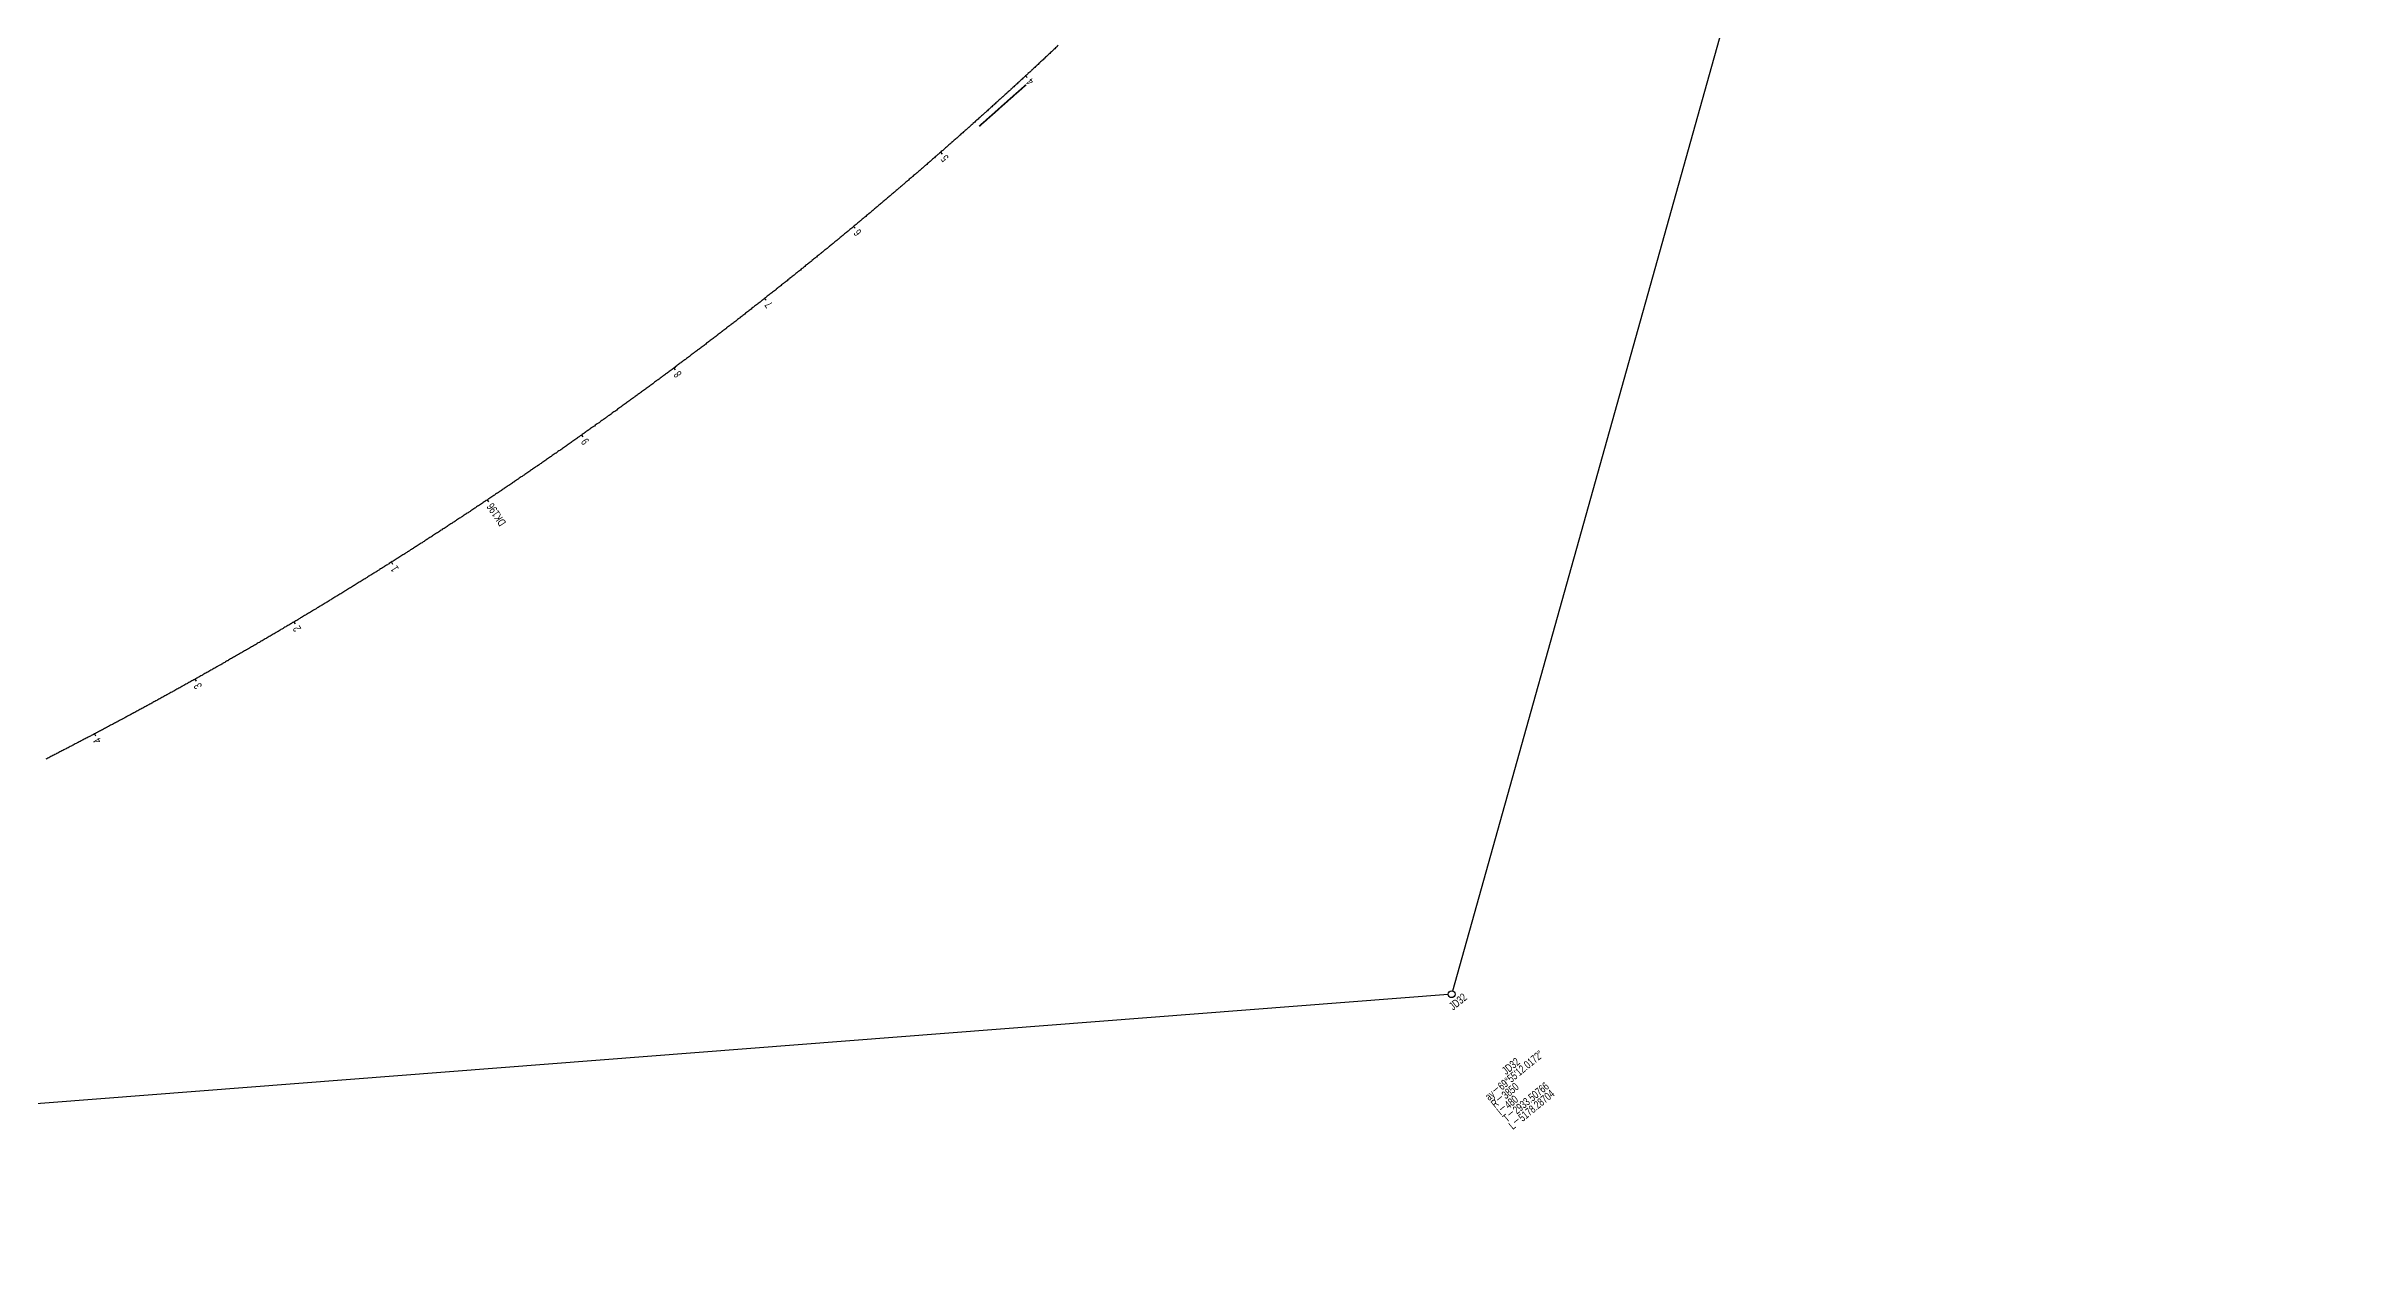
# Model space of a CAD drawing. Header units: millimetres. Extents: x 497834 to 621495, y 3353175 to 3430424.
# Drawn here: x 502612 to 504633, y 3353616 to 3354671 of the extents above; entities that cross this region are included whole.
import ezdxf

# ---------------------------------------------------------------- set-up
doc = ezdxf.new("R2010")
doc.units = ezdxf.units.MM
for name, color, linetype in [('DK改路中线', 7, 'Continuous'), ('dl6', 7, 'Continuous'), ('沪乍杭打线-0.0-200.8段-施工系转设计系成果-2000坐标系-左线_中线_交点', 7, 'Continuous'), ('沪乍杭打线-0.0-200.8段-施工系转设计系成果-2000坐标系-左线_曲线资料', 7, 'Continuous'), ('沪乍杭打线-0.0-200.8段-施工系转设计系成果-2000坐标系-左线_里程', 7, 'Continuous')]:
    doc.layers.add(name, color=color, linetype=linetype)
doc.styles.add('PM_LC', font='slromans.shx', dxfattribs={"width": 0.75, "bigfont": 'hztxt.shx'})
doc.styles.add('PM_QX', font='slromans.shx', dxfattribs={"width": 0.75, "bigfont": 'hztxt.shx'})

msp = doc.modelspace()

# ---------------------------------------------------------------- linework, layer by layer
at = {"layer": 'DK改路中线', "color": 3, "linetype": 'Continuous', "ltscale": 2, "const_width": 1.4, "flags": 128}
msp.add_lwpolyline([(503428.3, 3354600.5), (503429.8, 3354601.9), (503431.3, 3354603.2), (503432.8, 3354604.5), (503434.3, 3354605.8), (503435.8, 3354607.2), (503437.3, 3354608.5), (503438.8, 3354609.8), (503440.3, 3354611.1), (503443.3, 3354613.8), (503444.8, 3354615.1), (503446.2, 3354616.4), (503447.7, 3354617.8), (503449.2, 3354619.1), (503450.7, 3354620.4), (503452.2, 3354621.7), (503453.7, 3354623.1), (503456.7, 3354625.7), (503458.2, 3354627), (503459.7, 3354628.4), (503461.2, 3354629.7), (503462.7, 3354631), (503464.2, 3354632.3), (503467.2, 3354635), (503468.7, 3354636.3), (503469.4, 3354636.9)], dxfattribs=at)
at = {"layer": 'dl6', "color": 3, "linetype": 'Continuous', "ltscale": 2, "flags": 128}
msp.add_lwpolyline([(503497.4, 3354671.1), (503496.6, 3354670.5), (503496.4, 3354670.3), (503495.9, 3354669.8), (503495.2, 3354669.1), (503494.4, 3354668.4), (503493.7, 3354667.7), (503493, 3354667), (503492.8, 3354666.9), (503492.3, 3354666.3), (503491.5, 3354665.7), (503490.8, 3354665), (503490.1, 3354664.3), (503489.3, 3354663.6), (503489.1, 3354663.4), (503488.6, 3354662.9), (503487.9, 3354662.2), (503487.1, 3354661.6), (503486.4, 3354660.9), (503485.7, 3354660.2), (503485.5, 3354660), (503485, 3354659.5), (503484.2, 3354658.8), (503483.5, 3354658.2), (503482.8, 3354657.5), (503482, 3354656.8), (503481.8, 3354656.6), (503481.3, 3354656.1), (503480.6, 3354655.4), (503479.8, 3354654.7), (503479.1, 3354654.1), (503478.4, 3354653.4), (503478.2, 3354653.2), (503477.6, 3354652.7), (503476.9, 3354652), (503476.2, 3354651.3), (503475.4, 3354650.7), (503474.7, 3354650), (503474.5, 3354649.8), (503474, 3354649.3), (503473.2, 3354648.6), (503472.5, 3354647.9), (503471.8, 3354647.3), (503471, 3354646.6), (503470.8, 3354646.4), (503470.3, 3354645.9), (503469.6, 3354645.2), (503468.8, 3354644.6), (503468.1, 3354643.9), (503467.4, 3354643.2), (503467.2, 3354643), (503466.6, 3354642.5), (503465.9, 3354641.8), (503465.1, 3354641.2), (503464.4, 3354640.5), (503463.7, 3354639.8), (503463.5, 3354639.6), (503462.9, 3354639.1), (503462.2, 3354638.5), (503461.5, 3354637.8), (503460.7, 3354637.1), (503460, 3354636.4), (503459.8, 3354636.3), (503459.2, 3354635.8), (503458.5, 3354635.1), (503457.8, 3354634.4), (503457, 3354633.7), (503456.3, 3354633.1), (503456.1, 3354632.9), (503455.6, 3354632.4), (503454.8, 3354631.7), (503454.1, 3354631), (503453.3, 3354630.4), (503452.6, 3354629.7), (503452.4, 3354629.5), (503451.9, 3354629), (503451.1, 3354628.3), (503450.4, 3354627.7), (503449.6, 3354627), (503448.9, 3354626.3), (503448.7, 3354626.2), (503448.2, 3354625.7), (503447.4, 3354625), (503446.7, 3354624.3), (503445.9, 3354623.6), (503445.2, 3354623), (503445, 3354622.8), (503444.5, 3354622.3), (503443.7, 3354621.6), (503443, 3354621), (503442.2, 3354620.3), (503441.5, 3354619.6), (503441.3, 3354619.4), (503440.8, 3354618.9), (503440, 3354618.3), (503439.3, 3354617.6), (503438.5, 3354616.9), (503437.8, 3354616.3), (503437.6, 3354616.1), (503437, 3354615.6), (503436.3, 3354614.9), (503435.6, 3354614.2), (503434.8, 3354613.6), (503434.1, 3354612.9), (503433.9, 3354612.7), (503433.3, 3354612.2), (503432.6, 3354611.6), (503431.8, 3354610.9), (503431.1, 3354610.2), (503430.4, 3354609.6), (503430.2, 3354609.4), (503429.6, 3354608.9), (503428.9, 3354608.2), (503428.1, 3354607.6), (503427.4, 3354606.9), (503426.6, 3354606.2), (503426.4, 3354606.1), (503425.9, 3354605.6), (503425.1, 3354604.9), (503424.4, 3354604.2), (503423.6, 3354603.6), (503422.9, 3354602.9), (503422.7, 3354602.7), (503422.2, 3354602.2), (503421.4, 3354601.6), (503420.7, 3354600.9), (503419.9, 3354600.2), (503419.2, 3354599.6), (503419, 3354599.4), (503418.4, 3354598.9), (503417.7, 3354598.2), (503416.9, 3354597.6), (503416.2, 3354596.9), (503415.4, 3354596.3), (503415.2, 3354596.1), (503414.7, 3354595.6), (503413.9, 3354594.9), (503413.2, 3354594.3), (503412.4, 3354593.6), (503411.7, 3354592.9), (503411.5, 3354592.8), (503410.9, 3354592.3), (503410.2, 3354591.6), (503409.4, 3354590.9), (503408.7, 3354590.3), (503407.9, 3354589.6), (503407.8, 3354589.5), (503407.2, 3354589), (503406.4, 3354588.3), (503405.7, 3354587.6), (503404.9, 3354587), (503404.2, 3354586.3), (503404, 3354586.1), (503403.4, 3354585.7), (503402.7, 3354585), (503401.9, 3354584.3), (503401.2, 3354583.7), (503400.4, 3354583), (503400.2, 3354582.8), (503399.7, 3354582.4), (503398.9, 3354581.7), (503398.2, 3354581), (503397.4, 3354580.4), (503396.7, 3354579.7), (503396.5, 3354579.5), (503395.9, 3354579.1), (503395.2, 3354578.4), (503394.4, 3354577.7), (503393.7, 3354577.1), (503392.9, 3354576.4), (503392.7, 3354576.3), (503392.2, 3354575.8), (503391.4, 3354575.1), (503390.7, 3354574.4), (503389.9, 3354573.8), (503389.2, 3354573.1), (503389, 3354573), (503388.4, 3354572.5), (503387.6, 3354571.8), (503386.9, 3354571.2), (503386.1, 3354570.5), (503385.4, 3354569.8), (503385.2, 3354569.7), (503384.6, 3354569.2), (503383.9, 3354568.5), (503383.1, 3354567.9), (503382.4, 3354567.2), (503381.6, 3354566.6), (503381.4, 3354566.4), (503380.9, 3354565.9), (503380.1, 3354565.3), (503379.3, 3354564.6), (503378.6, 3354564), (503377.8, 3354563.3), (503377.6, 3354563.1), (503377.1, 3354562.6), (503376.3, 3354562), (503375.6, 3354561.3), (503374.8, 3354560.7), (503374, 3354560), (503373.8, 3354559.9), (503373.3, 3354559.4), (503372.5, 3354558.7), (503371.8, 3354558.1), (503371, 3354557.4), (503370.3, 3354556.8), (503370.1, 3354556.6), (503369.5, 3354556.1), (503368.7, 3354555.5), (503368, 3354554.8), (503367.2, 3354554.2), (503366.5, 3354553.5), (503366.3, 3354553.3), (503365.7, 3354552.9), (503364.9, 3354552.2), (503364.2, 3354551.6), (503363.4, 3354550.9), (503362.7, 3354550.3), (503362.5, 3354550.1), (503361.9, 3354549.6), (503361.1, 3354549), (503360.4, 3354548.3), (503359.6, 3354547.7), (503358.9, 3354547), (503358.7, 3354546.8), (503358.1, 3354546.4), (503357.3, 3354545.7), (503356.6, 3354545.1), (503355.8, 3354544.4), (503355.1, 3354543.8), (503354.9, 3354543.6), (503354.3, 3354543.1), (503353.5, 3354542.5), (503352.8, 3354541.8), (503352, 3354541.2), (503351.3, 3354540.5), (503351.1, 3354540.4), (503350.5, 3354539.9), (503349.7, 3354539.2), (503349, 3354538.6), (503348.2, 3354537.9), (503347.4, 3354537.3), (503347.2, 3354537.1), (503346.7, 3354536.6), (503345.9, 3354536), (503345.1, 3354535.4), (503344.4, 3354534.7), (503343.6, 3354534.1), (503343.4, 3354533.9), (503342.9, 3354533.4), (503342.1, 3354532.8), (503341.3, 3354532.1), (503340.6, 3354531.5), (503339.8, 3354530.8), (503339.6, 3354530.7), (503339, 3354530.2), (503338.3, 3354529.5), (503337.5, 3354528.9), (503336.7, 3354528.3), (503336, 3354527.6), (503335.8, 3354527.4), (503335.2, 3354527), (503334.4, 3354526.3), (503333.7, 3354525.7), (503332.9, 3354525), (503332.1, 3354524.4), (503331.9, 3354524.2), (503331.4, 3354523.8), (503330.6, 3354523.1), (503329.8, 3354522.5), (503329.1, 3354521.8), (503328.3, 3354521.2), (503328.1, 3354521), (503327.5, 3354520.6), (503326.8, 3354519.9), (503326, 3354519.3), (503325.2, 3354518.6), (503324.5, 3354518), (503324.3, 3354517.8), (503323.7, 3354517.3), (503322.9, 3354516.7), (503322.2, 3354516.1), (503321.4, 3354515.4), (503320.6, 3354514.8), (503320.4, 3354514.6), (503319.9, 3354514.2), (503319.1, 3354513.5), (503318.3, 3354512.9), (503317.6, 3354512.2), (503316.8, 3354511.6), (503316.6, 3354511.4), (503316, 3354511), (503315.2, 3354510.3), (503314.5, 3354509.7), (503313.7, 3354509), (503312.9, 3354508.4), (503312.7, 3354508.2), (503312.2, 3354507.8), (503311.4, 3354507.1), (503310.6, 3354506.5), (503309.8, 3354505.9), (503309.1, 3354505.2), (503308.9, 3354505.1), (503308.3, 3354504.6), (503307.5, 3354503.9), (503306.8, 3354503.3), (503306, 3354502.7), (503305.2, 3354502), (503305, 3354501.9), (503304.4, 3354501.4), (503303.7, 3354500.8), (503302.9, 3354500.1), (503302.1, 3354499.5), (503301.4, 3354498.9), (503301.2, 3354498.7), (503300.6, 3354498.2), (503299.8, 3354497.6), (503299, 3354497), (503298.3, 3354496.3), (503297.5, 3354495.7), (503297.3, 3354495.5), (503296.7, 3354495.1), (503295.9, 3354494.4), (503295.2, 3354493.8), (503294.4, 3354493.2), (503293.6, 3354492.5), (503293.4, 3354492.4), (503292.8, 3354491.9), (503292.1, 3354491.3), (503291.3, 3354490.6), (503290.5, 3354490), (503289.7, 3354489.4), (503289.5, 3354489.2), (503289, 3354488.7), (503288.2, 3354488.1), (503287.4, 3354487.5), (503286.6, 3354486.9), (503285.9, 3354486.2), (503285.7, 3354486.1), (503285.1, 3354485.6), (503284.3, 3354485), (503283.5, 3354484.3), (503282.8, 3354483.7), (503282, 3354483.1), (503281.8, 3354482.9), (503281.2, 3354482.4), (503280.4, 3354481.8), (503279.6, 3354481.2), (503278.9, 3354480.6), (503278.1, 3354479.9), (503277.9, 3354479.8), (503277.3, 3354479.3), (503276.5, 3354478.7), (503275.8, 3354478), (503275, 3354477.4), (503274.2, 3354476.8), (503274, 3354476.6), (503273.4, 3354476.2), (503272.6, 3354475.5), (503271.9, 3354474.9), (503271.1, 3354474.3), (503270.3, 3354473.7), (503270.1, 3354473.5), (503269.5, 3354473), (503268.7, 3354472.4), (503268, 3354471.8), (503267.2, 3354471.2), (503266.4, 3354470.5), (503266.2, 3354470.4), (503265.6, 3354469.9), (503264.8, 3354469.3), (503264.1, 3354468.7), (503263.3, 3354468), (503262.5, 3354467.4), (503262.3, 3354467.2), (503261.7, 3354466.8), (503260.9, 3354466.2), (503260.2, 3354465.5), (503259.4, 3354464.9), (503258.6, 3354464.3), (503258.4, 3354464.1), (503257.8, 3354463.7), (503257, 3354463), (503256.2, 3354462.4), (503255.5, 3354461.8), (503254.7, 3354461.2), (503254.5, 3354461), (503253.9, 3354460.6), (503253.1, 3354459.9), (503252.3, 3354459.3), (503251.5, 3354458.7), (503250.8, 3354458.1), (503250.6, 3354457.9), (503250, 3354457.4), (503249.2, 3354456.8), (503248.4, 3354456.2), (503247.6, 3354455.6), (503246.8, 3354455), (503246.6, 3354454.8), (503246.1, 3354454.3), (503245.3, 3354453.7), (503244.5, 3354453.1), (503243.7, 3354452.5), (503242.9, 3354451.9), (503242.7, 3354451.7), (503242.1, 3354451.2), (503241.3, 3354450.6), (503240.6, 3354450), (503239.8, 3354449.4), (503239, 3354448.8), (503238.8, 3354448.6), (503238.2, 3354448.2), (503237.4, 3354447.5), (503236.6, 3354446.9), (503235.8, 3354446.3), (503235.1, 3354445.7), (503234.9, 3354445.5), (503234.3, 3354445.1), (503233.5, 3354444.4), (503232.7, 3354443.8), (503231.9, 3354443.2), (503231.1, 3354442.6), (503230.9, 3354442.4), (503230.3, 3354442), (503229.5, 3354441.4), (503228.8, 3354440.8), (503228, 3354440.1), (503227.2, 3354439.5), (503227, 3354439.4), (503226.4, 3354438.9), (503225.6, 3354438.3), (503224.8, 3354437.7), (503224, 3354437.1), (503223.2, 3354436.4), (503223, 3354436.3), (503222.4, 3354435.8), (503221.7, 3354435.2), (503220.9, 3354434.6), (503220.1, 3354434), (503219.3, 3354433.4), (503219.1, 3354433.2), (503218.5, 3354432.8), (503217.7, 3354432.2), (503216.9, 3354431.5), (503216.1, 3354430.9), (503215.3, 3354430.3), (503215.1, 3354430.2), (503214.5, 3354429.7), (503213.7, 3354429.1), (503213, 3354428.5), (503212.2, 3354427.9), (503211.4, 3354427.3), (503211.2, 3354427.1), (503210.6, 3354426.6), (503209.8, 3354426), (503209, 3354425.4), (503208.2, 3354424.8), (503207.4, 3354424.2), (503207.2, 3354424), (503206.6, 3354423.6), (503205.8, 3354423), (503205, 3354422.4), (503204.2, 3354421.8), (503203.5, 3354421.2), (503203.2, 3354421), (503202.7, 3354420.6), (503201.9, 3354419.9), (503201.1, 3354419.3), (503200.3, 3354418.7), (503199.5, 3354418.1), (503199.3, 3354418), (503198.7, 3354417.5), (503197.9, 3354416.9), (503197.1, 3354416.3), (503196.3, 3354415.7), (503195.5, 3354415.1), (503195.3, 3354414.9), (503194.7, 3354414.5), (503193.9, 3354413.9), (503193.1, 3354413.3), (503192.3, 3354412.7), (503191.5, 3354412.1), (503191.3, 3354411.9), (503190.7, 3354411.4), (503189.9, 3354410.8), (503189.1, 3354410.2), (503188.4, 3354409.6), (503187.6, 3354409), (503187.3, 3354408.9), (503186.8, 3354408.4), (503186, 3354407.8), (503185.2, 3354407.2), (503184.4, 3354406.6), (503183.6, 3354406), (503183.4, 3354405.8), (503182.8, 3354405.4), (503182, 3354404.8), (503181.2, 3354404.2), (503180.4, 3354403.6), (503179.6, 3354403), (503179.4, 3354402.8), (503178.8, 3354402.4), (503178, 3354401.8), (503177.2, 3354401.2), (503176.4, 3354400.6), (503175.6, 3354400), (503175.4, 3354399.8), (503174.8, 3354399.4), (503174, 3354398.8), (503173.2, 3354398.2), (503172.4, 3354397.6), (503171.6, 3354397), (503171.4, 3354396.8), (503170.8, 3354396.4), (503170, 3354395.8), (503169.2, 3354395.2), (503168.4, 3354394.6), (503167.6, 3354394), (503167.4, 3354393.8), (503166.8, 3354393.4), (503166, 3354392.8), (503165.2, 3354392.2), (503164.4, 3354391.6), (503163.6, 3354391), (503163.4, 3354390.8), (503162.8, 3354390.4), (503162, 3354389.8), (503161.2, 3354389.2), (503160.4, 3354388.6), (503159.6, 3354388), (503159.4, 3354387.8), (503158.8, 3354387.4), (503158, 3354386.8), (503157.2, 3354386.2), (503156.4, 3354385.6), (503155.6, 3354385), (503155.4, 3354384.8), (503154.8, 3354384.4), (503154, 3354383.8), (503153.2, 3354383.2), (503152.4, 3354382.6), (503151.6, 3354382), (503151.4, 3354381.9), (503150.8, 3354381.4), (503150, 3354380.8), (503149.1, 3354380.2), (503148.3, 3354379.6), (503147.5, 3354379), (503147.3, 3354378.9), (503146.7, 3354378.5), (503145.9, 3354377.9), (503145.1, 3354377.3), (503144.3, 3354376.7), (503143.5, 3354376.1), (503143.3, 3354375.9), (503142.7, 3354375.5), (503141.9, 3354374.9), (503141.1, 3354374.3), (503140.3, 3354373.7), (503139.5, 3354373.1), (503139.3, 3354373), (503138.7, 3354372.5), (503137.9, 3354371.9), (503137.1, 3354371.3), (503136.3, 3354370.7), (503135.5, 3354370.2), (503135.3, 3354370), (503134.7, 3354369.6), (503133.8, 3354369), (503133, 3354368.4), (503132.2, 3354367.8), (503131.4, 3354367.2), (503131.2, 3354367), (503130.6, 3354366.6), (503129.8, 3354366), (503129, 3354365.4), (503128.2, 3354364.8), (503127.4, 3354364.3), (503127.2, 3354364.1), (503126.6, 3354363.7), (503125.8, 3354363.1), (503125, 3354362.5), (503124.2, 3354361.9), (503123.3, 3354361.3), (503123.1, 3354361.2), (503122.5, 3354360.7), (503121.7, 3354360.1), (503120.9, 3354359.5), (503120.1, 3354359), (503119.3, 3354358.4), (503119.1, 3354358.2), (503118.5, 3354357.8), (503117.7, 3354357.2), (503116.9, 3354356.6), (503116.1, 3354356), (503115.2, 3354355.4), (503115, 3354355.3), (503114.4, 3354354.9), (503113.6, 3354354.3), (503112.8, 3354353.7), (503112, 3354353.1), (503111.2, 3354352.5), (503111, 3354352.4), (503110.4, 3354351.9), (503109.6, 3354351.3), (503108.8, 3354350.8), (503107.9, 3354350.2), (503107.1, 3354349.6), (503106.9, 3354349.4), (503106.3, 3354349), (503105.5, 3354348.4), (503104.7, 3354347.8), (503103.9, 3354347.3), (503103.1, 3354346.7), (503102.9, 3354346.5), (503102.3, 3354346.1), (503101.5, 3354345.5), (503100.6, 3354344.9), (503099.8, 3354344.3), (503099, 3354343.8), (503098.8, 3354343.6), (503098.2, 3354343.2), (503097.4, 3354342.6), (503096.6, 3354342), (503095.8, 3354341.4), (503094.9, 3354340.9), (503094.7, 3354340.7), (503094.1, 3354340.3), (503093.3, 3354339.7), (503092.5, 3354339.1), (503091.7, 3354338.5), (503090.9, 3354338), (503090.7, 3354337.8), (503090.1, 3354337.4), (503089.2, 3354336.8), (503088.4, 3354336.2), (503087.6, 3354335.6), (503086.8, 3354335.1), (503086.6, 3354334.9), (503086, 3354334.5), (503085.2, 3354333.9), (503084.3, 3354333.3), (503083.5, 3354332.7), (503082.7, 3354332.2), (503082.5, 3354332), (503081.9, 3354331.6), (503081.1, 3354331), (503080.3, 3354330.4), (503079.4, 3354329.9), (503078.6, 3354329.3), (503078.4, 3354329.1), (503077.8, 3354328.7), (503077, 3354328.1), (503076.2, 3354327.6), (503075.4, 3354327), (503074.5, 3354326.4), (503074.3, 3354326.3), (503073.7, 3354325.8), (503072.9, 3354325.3), (503072.1, 3354324.7), (503071.3, 3354324.1), (503070.5, 3354323.5), (503070.2, 3354323.4), (503069.6, 3354323), (503068.8, 3354322.4), (503068, 3354321.8), (503067.2, 3354321.2), (503066.4, 3354320.7), (503066.1, 3354320.5), (503065.5, 3354320.1), (503064.7, 3354319.5), (503063.9, 3354318.9), (503063.1, 3354318.4), (503062.3, 3354317.8), (503062, 3354317.6), (503061.4, 3354317.2), (503060.6, 3354316.7), (503059.8, 3354316.1), (503059, 3354315.5), (503058.2, 3354314.9), (503057.9, 3354314.8), (503057.3, 3354314.4), (503056.5, 3354313.8), (503055.7, 3354313.2), (503054.9, 3354312.7), (503054.1, 3354312.1), (503053.8, 3354311.9), (503053.2, 3354311.5), (503052.4, 3354310.9), (503051.6, 3354310.4), (503050.8, 3354309.8), (503049.9, 3354309.2), (503049.7, 3354309.1), (503049.1, 3354308.7), (503048.3, 3354308.1), (503047.5, 3354307.5), (503046.6, 3354307), (503045.8, 3354306.4), (503045.6, 3354306.2), (503045, 3354305.8), (503044.2, 3354305.3), (503043.4, 3354304.7), (503042.5, 3354304.1), (503041.7, 3354303.6), (503041.5, 3354303.4), (503040.9, 3354303), (503040.1, 3354302.4), (503039.2, 3354301.9), (503038.4, 3354301.3), (503037.6, 3354300.7), (503037.4, 3354300.6), (503036.8, 3354300.2), (503035.9, 3354299.6), (503035.1, 3354299), (503034.3, 3354298.5), (503033.5, 3354297.9), (503033.3, 3354297.8), (503032.6, 3354297.3), (503031.8, 3354296.8), (503031, 3354296.2), (503030.2, 3354295.6), (503029.3, 3354295.1), (503029.1, 3354294.9), (503028.5, 3354294.5), (503027.7, 3354294), (503026.9, 3354293.4), (503026, 3354292.8), (503025.2, 3354292.3), (503025, 3354292.1), (503024.4, 3354291.7), (503023.6, 3354291.1), (503022.7, 3354290.6), (503021.9, 3354290), (503021.1, 3354289.5), (503020.9, 3354289.3), (503020.2, 3354288.9), (503019.4, 3354288.3), (503018.6, 3354287.8), (503017.8, 3354287.2), (503016.9, 3354286.6), (503016.7, 3354286.5), (503016.1, 3354286.1), (503015.3, 3354285.5), (503014.4, 3354285), (503013.6, 3354284.4), (503012.8, 3354283.8), (503012.6, 3354283.7), (503012, 3354283.3), (503011.1, 3354282.7), (503010.3, 3354282.2), (503009.5, 3354281.6), (503008.6, 3354281.1), (503008.4, 3354280.9), (503007.8, 3354280.5), (503007, 3354279.9), (503006.2, 3354279.4), (503005.3, 3354278.8), (503004.5, 3354278.3), (503004.3, 3354278.1), (503003.7, 3354277.7), (503002.8, 3354277.1), (503002, 3354276.6), (503001.2, 3354276), (503000.3, 3354275.5), (503000.1, 3354275.3), (502999.5, 3354274.9), (502998.7, 3354274.4), (502997.8, 3354273.8), (502997, 3354273.3), (502996.2, 3354272.7), (502996, 3354272.6), (502995.3, 3354272.1), (502994.5, 3354271.6), (502993.7, 3354271), (502992.9, 3354270.5), (502992, 3354269.9), (502991.8, 3354269.8), (502991.2, 3354269.4), (502990.4, 3354268.8), (502989.5, 3354268.3), (502988.7, 3354267.7), (502987.9, 3354267.2), (502987.6, 3354267), (502987, 3354266.6), (502986.2, 3354266.1), (502985.4, 3354265.5), (502984.5, 3354265), (502983.7, 3354264.4), (502983.5, 3354264.3), (502982.9, 3354263.8), (502982, 3354263.3), (502981.2, 3354262.7), (502980.3, 3354262.2), (502979.5, 3354261.6), (502979.3, 3354261.5), (502978.7, 3354261.1), (502977.8, 3354260.5), (502977, 3354260), (502976.2, 3354259.4), (502975.3, 3354258.9), (502975.1, 3354258.8), (502974.5, 3354258.3), (502973.7, 3354257.8), (502972.8, 3354257.2), (502972, 3354256.7), (502971.2, 3354256.1), (502970.9, 3354256), (502970.3, 3354255.6), (502969.5, 3354255.1), (502968.7, 3354254.5), (502967.8, 3354254), (502967, 3354253.4), (502966.8, 3354253.3), (502966.1, 3354252.9), (502965.3, 3354252.3), (502964.5, 3354251.8), (502963.6, 3354251.2), (502962.8, 3354250.7), (502962.6, 3354250.5), (502962, 3354250.1), (502961.1, 3354249.6), (502960.3, 3354249), (502959.4, 3354248.5), (502958.6, 3354247.9), (502958.4, 3354247.8), (502957.8, 3354247.4), (502956.9, 3354246.9), (502956.1, 3354246.3), (502955.2, 3354245.8), (502954.4, 3354245.2), (502954.2, 3354245.1), (502953.6, 3354244.7), (502952.7, 3354244.1), (502951.9, 3354243.6), (502951.1, 3354243), (502950.2, 3354242.5), (502950, 3354242.4), (502949.4, 3354242), (502948.5, 3354241.4), (502947.7, 3354240.9), (502946.9, 3354240.3), (502946, 3354239.8), (502945.8, 3354239.6), (502945.2, 3354239.2), (502944.3, 3354238.7), (502943.5, 3354238.2), (502942.7, 3354237.6), (502941.8, 3354237.1), (502941.6, 3354236.9), (502941, 3354236.5), (502940.1, 3354236), (502939.3, 3354235.5), (502938.4, 3354234.9), (502937.6, 3354234.4), (502937.4, 3354234.2), (502936.8, 3354233.8), (502935.9, 3354233.3), (502935.1, 3354232.8), (502934.2, 3354232.2), (502933.4, 3354231.7), (502933.2, 3354231.5), (502932.5, 3354231.1), (502931.7, 3354230.6), (502930.9, 3354230.1), (502930, 3354229.5), (502929.2, 3354229), (502929, 3354228.9), (502928.3, 3354228.5), (502927.5, 3354227.9), (502926.6, 3354227.4), (502925.8, 3354226.8), (502925, 3354226.3), (502924.7, 3354226.2), (502924.1, 3354225.8), (502923.3, 3354225.2), (502922.4, 3354224.7), (502921.6, 3354224.2), (502920.7, 3354223.6), (502920.5, 3354223.5), (502919.9, 3354223.1), (502919.1, 3354222.6), (502918.2, 3354222), (502917.4, 3354221.5), (502916.5, 3354221), (502916.3, 3354220.8), (502915.7, 3354220.4), (502914.8, 3354219.9), (502914, 3354219.4), (502913.1, 3354218.8), (502912.3, 3354218.3), (502912.1, 3354218.1), (502911.4, 3354217.7), (502910.6, 3354217.2), (502909.7, 3354216.7), (502908.9, 3354216.2), (502908.1, 3354215.6), (502907.8, 3354215.5), (502907.2, 3354215.1), (502906.4, 3354214.6), (502905.5, 3354214), (502904.7, 3354213.5), (502903.8, 3354213), (502903.6, 3354212.8), (502903, 3354212.4), (502902.1, 3354211.9), (502901.3, 3354211.4), (502900.4, 3354210.8), (502899.6, 3354210.3), (502899.4, 3354210.2), (502898.7, 3354209.8), (502897.9, 3354209.2), (502897, 3354208.7), (502896.2, 3354208.2), (502895.3, 3354207.7), (502895.1, 3354207.5), (502894.5, 3354207.1), (502893.6, 3354206.6), (502892.8, 3354206.1), (502891.9, 3354205.5), (502891.1, 3354205), (502890.9, 3354204.9), (502890.2, 3354204.5), (502889.4, 3354204), (502888.5, 3354203.4), (502887.7, 3354202.9), (502886.8, 3354202.4), (502886.6, 3354202.2), (502886, 3354201.9), (502885.1, 3354201.3), (502884.3, 3354200.8), (502883.4, 3354200.3), (502882.6, 3354199.8), (502882.4, 3354199.6), (502881.7, 3354199.2), (502880.9, 3354198.7), (502880, 3354198.2), (502879.2, 3354197.7), (502878.3, 3354197.1), (502878.1, 3354197), (502877.5, 3354196.6), (502876.6, 3354196.1), (502875.8, 3354195.6), (502874.9, 3354195), (502874.1, 3354194.5), (502873.9, 3354194.4), (502873.2, 3354194), (502872.4, 3354193.5), (502871.5, 3354192.9), (502870.7, 3354192.4), (502869.8, 3354191.9), (502869.6, 3354191.8), (502869, 3354191.4), (502868.1, 3354190.9), (502867.3, 3354190.3), (502866.4, 3354189.8), (502865.6, 3354189.3), (502865.3, 3354189.2), (502864.7, 3354188.8), (502863.8, 3354188.2), (502863, 3354187.7), (502862.1, 3354187.2), (502861.3, 3354186.7), (502861.1, 3354186.5), (502860.4, 3354186.2), (502859.6, 3354185.6), (502858.7, 3354185.1), (502857.9, 3354184.6), (502857, 3354184.1), (502856.8, 3354184), (502856.2, 3354183.6), (502855.3, 3354183), (502854.4, 3354182.5), (502853.6, 3354182), (502852.7, 3354181.5), (502852.5, 3354181.4), (502851.9, 3354181), (502851, 3354180.5), (502850.2, 3354179.9), (502849.3, 3354179.4), (502848.5, 3354178.9), (502848.2, 3354178.8), (502847.6, 3354178.4), (502846.7, 3354177.9), (502845.9, 3354177.4), (502845, 3354176.8), (502844.2, 3354176.3), (502844, 3354176.2), (502843.3, 3354175.8), (502842.5, 3354175.3), (502841.6, 3354174.8), (502840.7, 3354174.3), (502839.9, 3354173.8), (502839.7, 3354173.6), (502839, 3354173.2), (502838.2, 3354172.7), (502837.3, 3354172.2), (502836.5, 3354171.7), (502835.6, 3354171.2), (502835.4, 3354171), (502834.7, 3354170.7), (502833.9, 3354170.2), (502833, 3354169.6), (502832.2, 3354169.1), (502831.3, 3354168.6), (502831.1, 3354168.5), (502830.4, 3354168.1), (502829.6, 3354167.6), (502828.7, 3354167.1), (502827.9, 3354166.6), (502827, 3354166.1), (502826.8, 3354165.9), (502826.1, 3354165.5), (502825.3, 3354165), (502824.4, 3354164.5), (502823.6, 3354164), (502822.7, 3354163.5), (502822.5, 3354163.4), (502821.9, 3354163), (502821, 3354162.5), (502820.1, 3354162), (502819.3, 3354161.5), (502818.4, 3354161), (502818.2, 3354160.8), (502817.5, 3354160.5), (502816.7, 3354159.9), (502815.8, 3354159.4), (502815, 3354158.9), (502814.1, 3354158.4), (502813.9, 3354158.3), (502813.2, 3354157.9), (502812.4, 3354157.4), (502811.5, 3354156.9), (502810.7, 3354156.4), (502809.8, 3354155.9), (502809.6, 3354155.8), (502808.9, 3354155.4), (502808.1, 3354154.9), (502807.2, 3354154.4), (502806.3, 3354153.9), (502805.5, 3354153.4), (502805.3, 3354153.2), (502804.6, 3354152.8), (502803.8, 3354152.3), (502802.9, 3354151.8), (502802, 3354151.3), (502801.2, 3354150.8), (502800.9, 3354150.7), (502800.3, 3354150.3), (502799.4, 3354149.8), (502798.6, 3354149.3), (502797.7, 3354148.8), (502796.8, 3354148.3), (502796.6, 3354148.2), (502796, 3354147.8), (502795.1, 3354147.3), (502794.3, 3354146.8), (502793.4, 3354146.3), (502792.5, 3354145.8), (502792.3, 3354145.7), (502791.7, 3354145.3), (502790.8, 3354144.8), (502789.9, 3354144.3), (502789.1, 3354143.8), (502788.2, 3354143.3), (502788, 3354143.2), (502787.3, 3354142.8), (502786.5, 3354142.3), (502785.6, 3354141.8), (502784.7, 3354141.3), (502783.9, 3354140.8), (502783.6, 3354140.7), (502783, 3354140.3), (502782.1, 3354139.8), (502781.3, 3354139.3), (502780.4, 3354138.8), (502779.5, 3354138.3), (502779.3, 3354138.2), (502778.7, 3354137.8), (502777.8, 3354137.3), (502776.9, 3354136.8), (502776.1, 3354136.3), (502775.2, 3354135.8), (502775, 3354135.7), (502774.3, 3354135.3), (502773.5, 3354134.8), (502772.6, 3354134.3), (502771.7, 3354133.8), (502770.9, 3354133.3), (502770.6, 3354133.2), (502770, 3354132.8), (502769.1, 3354132.3), (502768.3, 3354131.8), (502767.4, 3354131.3), (502766.5, 3354130.8), (502766.3, 3354130.7), (502765.7, 3354130.3), (502764.8, 3354129.8), (502763.9, 3354129.3), (502763, 3354128.9), (502762.2, 3354128.4), (502762, 3354128.2), (502761.3, 3354127.9), (502760.4, 3354127.4), (502759.6, 3354126.9), (502758.7, 3354126.4), (502757.8, 3354125.9), (502757.6, 3354125.8), (502757, 3354125.4), (502756.1, 3354124.9), (502755.2, 3354124.4), (502754.3, 3354123.9), (502753.5, 3354123.4), (502753.3, 3354123.3), (502752.6, 3354122.9), (502751.7, 3354122.4), (502750.9, 3354122), (502750, 3354121.5), (502749.1, 3354121), (502748.9, 3354120.8), (502748.3, 3354120.5), (502747.4, 3354120), (502746.5, 3354119.5), (502745.6, 3354119), (502744.8, 3354118.5), (502744.5, 3354118.4), (502743.9, 3354118), (502743, 3354117.5), (502742.1, 3354117), (502741.3, 3354116.6), (502740.4, 3354116.1), (502740.2, 3354115.9), (502739.5, 3354115.6), (502738.7, 3354115.1), (502737.8, 3354114.6), (502736.9, 3354114.1), (502736, 3354113.6), (502735.8, 3354113.5), (502735.2, 3354113.1), (502734.3, 3354112.7), (502733.4, 3354112.2), (502732.5, 3354111.7), (502731.7, 3354111.2), (502731.4, 3354111.1), (502730.8, 3354110.7), (502729.9, 3354110.2), (502729.1, 3354109.7), (502728.2, 3354109.3), (502727.3, 3354108.8), (502727.1, 3354108.6), (502726.4, 3354108.3), (502725.6, 3354107.8), (502724.7, 3354107.3), (502723.8, 3354106.8), (502722.9, 3354106.3), (502722.7, 3354106.2), (502722.1, 3354105.9), (502721.2, 3354105.4), (502720.3, 3354104.9), (502719.4, 3354104.4), (502718.6, 3354103.9), (502718.3, 3354103.8), (502717.7, 3354103.4), (502716.8, 3354103), (502715.9, 3354102.5), (502715, 3354102), (502714.2, 3354101.5), (502713.9, 3354101.4), (502713.3, 3354101), (502712.4, 3354100.6), (502711.5, 3354100.1), (502710.7, 3354099.6), (502709.8, 3354099.1), (502709.6, 3354099), (502708.9, 3354098.6), (502708, 3354098.1), (502707.2, 3354097.7), (502706.3, 3354097.2), (502705.4, 3354096.7), (502705.2, 3354096.6), (502704.5, 3354096.2), (502703.6, 3354095.7), (502702.8, 3354095.3), (502701.9, 3354094.8), (502701, 3354094.3), (502700.8, 3354094.2), (502700.1, 3354093.8), (502699.3, 3354093.4), (502698.4, 3354092.9), (502697.5, 3354092.4), (502696.6, 3354091.9), (502696.4, 3354091.8), (502695.7, 3354091.4), (502694.9, 3354091), (502694, 3354090.5), (502693.1, 3354090), (502692.2, 3354089.5), (502692, 3354089.4), (502691.3, 3354089.1), (502690.5, 3354088.6), (502689.6, 3354088.1), (502688.7, 3354087.6), (502687.8, 3354087.2), (502687.6, 3354087), (502686.9, 3354086.7), (502686.1, 3354086.2), (502685.2, 3354085.7), (502684.3, 3354085.3), (502683.4, 3354084.8), (502683.2, 3354084.7), (502682.5, 3354084.3), (502681.7, 3354083.8), (502680.8, 3354083.4), (502679.9, 3354082.9), (502679, 3354082.4), (502678.8, 3354082.3), (502678.1, 3354082), (502677.3, 3354081.5), (502676.4, 3354081), (502675.5, 3354080.5), (502674.6, 3354080.1), (502674.4, 3354079.9), (502673.7, 3354079.6), (502672.9, 3354079.1), (502672, 3354078.7), (502671.1, 3354078.2), (502670.2, 3354077.7), (502670, 3354077.6), (502669.3, 3354077.2), (502668.4, 3354076.8), (502667.6, 3354076.3), (502666.7, 3354075.8), (502665.8, 3354075.4), (502665.6, 3354075.2), (502664.9, 3354074.9), (502664, 3354074.4), (502663.1, 3354074), (502662.3, 3354073.5), (502661.4, 3354073), (502661.1, 3354072.9), (502660.5, 3354072.5), (502659.6, 3354072.1), (502658.7, 3354071.6), (502657.8, 3354071.1), (502657, 3354070.7), (502656.7, 3354070.6), (502656.1, 3354070.2), (502655.2, 3354069.7), (502654.3, 3354069.3), (502653.4, 3354068.8), (502652.5, 3354068.3), (502652.3, 3354068.2), (502651.6, 3354067.9), (502650.8, 3354067.4), (502649.9, 3354067), (502649, 3354066.5), (502648.1, 3354066), (502647.9, 3354065.9), (502647.2, 3354065.6), (502646.3, 3354065.1), (502645.4, 3354064.6), (502644.6, 3354064.2), (502643.7, 3354063.7), (502643.4, 3354063.6), (502642.8, 3354063.2), (502641.9, 3354062.8), (502641, 3354062.3), (502640.1, 3354061.8), (502639.2, 3354061.4), (502639, 3354061.3), (502638.4, 3354060.9), (502637.5, 3354060.5), (502636.6, 3354060), (502635.7, 3354059.5), (502634.8, 3354059.1), (502634.6, 3354059), (502633.9, 3354058.6), (502633, 3354058.2), (502632.1, 3354057.7), (502631.3, 3354057.2), (502630.4, 3354056.8), (502630.1, 3354056.7), (502629.5, 3354056.3), (502628.6, 3354055.9), (502627.7, 3354055.4), (502626.8, 3354054.9), (502625.9, 3354054.5), (502625.7, 3354054.4), (502625, 3354054), (502624.2, 3354053.6), (502623.3, 3354053.1), (502622.4, 3354052.6), (502621.5, 3354052.2), (502621.3, 3354052.1), (502620.6, 3354051.7), (502619.7, 3354051.3), (502618.8, 3354050.8), (502617.9, 3354050.4), (502617, 3354049.9), (502616.8, 3354049.8), (502616.1, 3354049.4), (502615.3, 3354049), (502614.4, 3354048.5), (502613.5, 3354048.1), (502612.6, 3354047.6), (502612.4, 3354047.5), (502611.7, 3354047.2)], dxfattribs=at)
at = {"layer": '沪乍杭打线-0.0-200.8段-施工系转设计系成果-2000坐标系-左线_中线_交点', "color": 6, "linetype": 'Continuous', "ltscale": 2}
for p, q in [((504633.5, 3356666.3), (503842.4, 3353844.5)), ((503838.6, 3353841.4), (500916.8, 3353615.6))]:
    msp.add_line(p, q, dxfattribs=at)
msp.add_circle((503841.6, 3353841.7), 3, dxfattribs=at)
at = {"layer": '沪乍杭打线-0.0-200.8段-施工系转设计系成果-2000坐标系-左线_里程', "color": 5, "linetype": 'Continuous', "ltscale": 2}
for p, q in [((503468.9, 3354644.6), (503470.3, 3354643.2)), ((503394.5, 3354577.8), (503395.8, 3354576.3)), ((503318.4, 3354512.9), (503319.7, 3354511.4)), ((503240.6, 3354450.1), (503241.9, 3354448.5)), ((503161.3, 3354389.2), (503162.5, 3354387.6)), ((503080.4, 3354330.5), (503081.5, 3354328.9)), ((502997.9, 3354273.9), (502999, 3354272.2)), ((502914.1, 3354219.4), (502915.1, 3354217.7)), ((502828.8, 3354167.1), (502829.8, 3354165.4)), ((502742.2, 3354117.1), (502743.2, 3354115.4)), ((502654.4, 3354069.3), (502655.3, 3354067.6))]:
    msp.add_line(p, q, dxfattribs=at)

# ---------------------------------------------------------------- texts
at = {"layer": '沪乍杭打线-0.0-200.8段-施工系转设计系成果-2000坐标系-左线_中线_交点', "color": 5, "style": 'PM_QX', "width": 0.75}
msp.add_text('JD32', height=7, rotation=39.3788, dxfattribs=at).set_placement((503843, 3353827.3))
at = {"layer": '沪乍杭打线-0.0-200.8段-施工系转设计系成果-2000坐标系-左线_曲线资料', "color": 5, "style": 'PM_QX', "width": 0.75}
msp.add_text('JD32', height=7, rotation=39.3788, dxfattribs=at).set_placement((503889.3, 3353770.9))
at = {"layer": '沪乍杭打线-0.0-200.8段-施工系转设计系成果-2000坐标系-左线_曲线资料', "color": 5, "insert": (503870, 3353753.6), "char_height": 7, "attachment_point": 1, "rotation": 39.3788, "line_spacing_factor": 0.7, "style": 'PM_QX'}
msp.add_mtext('\\W0.750000;ay－69°55′12.0172″\\PR－3850\\Pl－480\\PT－2933.50766\\PL－5178.28704', dxfattribs=at)
at = {"layer": '沪乍杭打线-0.0-200.8段-施工系转设计系成果-2000坐标系-左线_里程', "color": 2, "style": 'PM_LC', "width": 0.75}
for s, rotation, p in [('4', 132.6754, (503476.7, 3354640.4)), ('5', 131.1872, (503402.1, 3354573.3)), ('6', 129.699, (503325.9, 3354508.3)), ('7', 128.2108, (503248, 3354445.2)), ('8', 126.7226, (503168.5, 3354384.2)), ('9', 125.2344, (503087.5, 3354325.3)), ('DK196', 123.7462, (503014.8, 3354254)), ('1', 122.258, (502920.9, 3354213.8)), ('2', 120.7698, (502835.5, 3354161.4)), ('3', 119.2816, (502748.8, 3354111.1)), ('4', 117.7934, (502660.8, 3354063.2))]:
    msp.add_text(s, height=7, rotation=rotation, dxfattribs=at).set_placement(p)

doc.saveas('drawing.dxf')
